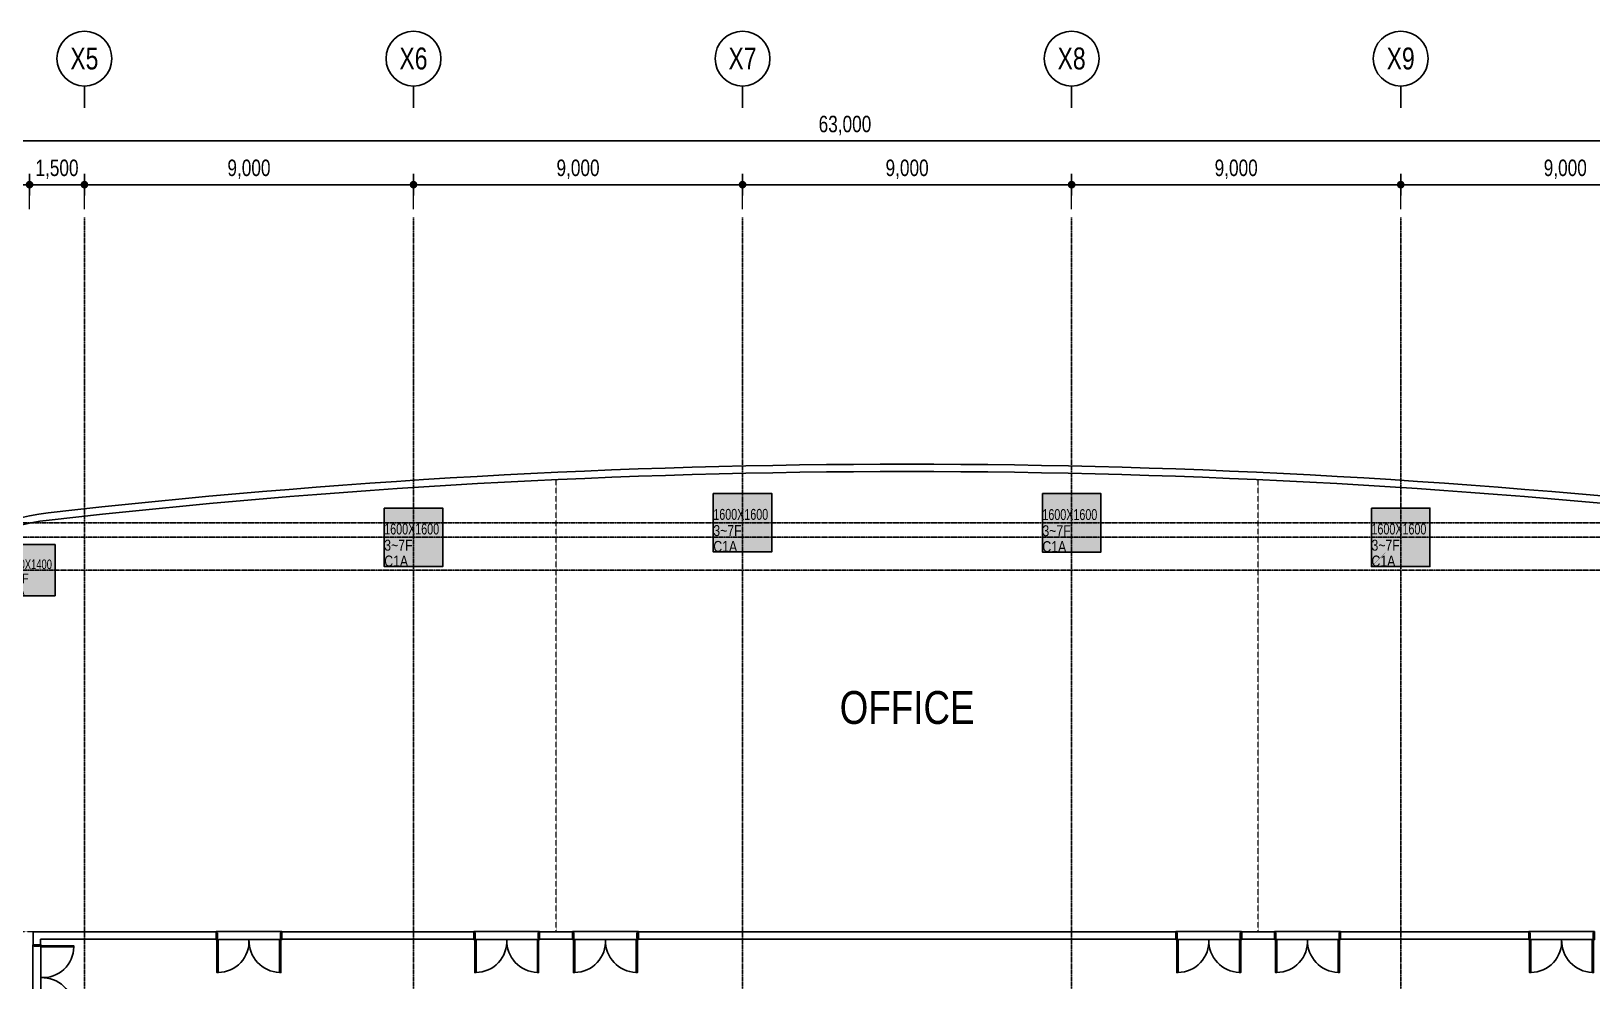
# Model space of a CAD drawing. Header units: millimetres. Extents: x -228566 to 117118, y -18667 to 244055.
# Drawn here: x -190521 to -147841, y 207494 to 233481 of the extents above; entities that cross this region are included whole.
import ezdxf
from ezdxf.enums import TextEntityAlignment as Align

# ---------------------------------------------------------------- set-up
doc = ezdxf.new("R2010")
doc.units = ezdxf.units.MM
doc.linetypes.add('X-GRID_5~ROOF$0$CENTER2', pattern=[1.125, 0.75, -0.125, 0.125, -0.125])
doc.linetypes.add('X-INT-OFFICE-5F$0$DASHED', pattern=[3, 2, -1])
doc.layers.get('0').update_dxf_attribs({"lineweight": 20})
doc.layers.get('Defpoints').update_dxf_attribs({"color": 151, "lineweight": 9})
for name, color, linetype in [('A-DIM1', 7, 'Continuous'), ('A-SYM', 7, 'Continuous'), ('X-COL-5F$0$A-254', 254, 'Continuous'), ('X-COL-5F$0$A-COL', 2, 'Continuous'), ('X-EXT_5F$0$A-WIN', 6, 'Continuous'), ('X-GRID_5~ROOF$0$A-CEN1', 1, 'X-GRID_5~ROOF$0$CENTER2'), ('X-INT-OFFICE-5F$0$A-DOOR', 4, 'Continuous'), ('X-INT-OFFICE-5F$0$A-DOORF', 9, 'Continuous'), ('X-INT-OFFICE-5F$0$A-ELE4', 8, 'Continuous'), ('X-INT-OFFICE-5F$0$A-WALD', 7, 'Continuous')]:
    doc.layers.add(name, color=color, linetype=linetype)
doc.styles.add('Heerim', font='', dxfattribs={"width": 0.8})
doc.styles.add('Hrtext', font='', dxfattribs={"width": 0.8})
doc.styles.add('X-COL-5F$0$Hrtext', font='arial.ttf', dxfattribs={"width": 0.8})
doc.styles.add('X-INT-OFFICE-5F$0$Hrtext', font='arial.ttf', dxfattribs={"width": 0.8})
doc.styles.get('Heerim').set_extended_font_data('Dotum')
doc.styles.get('Hrtext').set_extended_font_data('Dotum')
doc.dimstyles.new('HEERIM(Ext)', dxfattribs={"dimtxt": 3, "dimasz": 1, "dimexe": 2, "dimexo": 1.5, "dimgap": 1, "dimtad": 1, "dimdec": 0, "dimzin": 0, "dimdsep": 46, "dimlunit": 6, "dimtxsty": 'Hrtext', "dimblk": 'dotdim1', "dimcen": 1, "dimdle": 2, "dimclrd": 256, "dimclre": 256, "dimclrt": 3, "dimadec": 0, "dimazin": 0, "dimtfac": 1, "dimtdec": 0, "dimtix": 1, "dimtmove": 2, "dimatfit": 3, "dimldrblk": 'dotdim1', "dimfxl": 2, "dimtolj": 1, "dimtzin": 0, "dimlwd": -1, "dimarcsym": 0})

# ---------------------------------------------------------------- blocks, each defined once
blk = doc.blocks.new('X-INT-OFFICE-5F$0$DOOR_2400')
at = {"layer": 'X-INT-OFFICE-5F$0$A-DOOR'}
for points in [[(41794, 101558), (41794, 101523), (41844, 101523), (41844, 101508), (42038, 101508), (42038, 101523), (42088, 101523), (42088, 101558)], [(42088, 101523), (42088, 101478), (43288, 101478), (43288, 101523)], [(41794, 99158), (41794, 99193), (41844, 99193), (41844, 99208), (42038, 99208), (42038, 99193), (42088, 99193), (42088, 99158)], [(42088, 99193), (42088, 99238), (43288, 99238), (43288, 99193)]]:
    blk.add_lwpolyline(points, close=True, dxfattribs=at)
at = {"layer": 'X-INT-OFFICE-5F$0$A-DOORF'}
for centre, radius, start, end in [((42121, 101526), 1168, 268.3863, 357.6653), ((42157, 99230), 1131, 0.4286, 93.5198)]:
    blk.add_arc(centre, radius, start, end, dxfattribs=at)
at = {"layer": 'X-INT-OFFICE-5F$0$A-ELE4'}
for p, q in [((41794, 99193), (41794, 101523)), ((42088, 99193), (42088, 101523))]:
    blk.add_line(p, q, dxfattribs=at)
blk = doc.blocks.new('X-INT-OFFICE-5F')
at = {"layer": 'Defpoints', "linetype": 'X-INT-OFFICE-5F$0$DASHED'}
for p, q in [((93449, 95071), (93449, 107449)), ((112649, 95071), (112649, 107449)), ((79149, 95071), (73859, 95071))]:
    blk.add_line(p, q, dxfattribs=at)
at = {"layer": 'X-INT-OFFICE-5F$0$A-WALD'}
for p, q in [((79149, 95071), (84149, 95071)), ((79149, 95071), (79149, 94721)), ((84149, 94871), (79349, 94871)), ((79349, 94871), (79349, 94721)), ((84149, 95071), (84149, 94871)), ((85949, 95071), (91199, 95071)), ((85949, 95071), (85949, 94871)), ((91199, 94871), (85949, 94871)), ((91199, 95081), (91199, 94881)), ((92999, 95071), (93899, 95071)), ((92999, 95071), (92999, 94871)), ((93899, 94871), (92999, 94871)), ((93899, 95081), (93899, 94881)), ((95699, 95071), (110399, 95071)), ((95699, 95071), (95699, 94871)), ((110399, 94871), (95699, 94871)), ((110399, 95081), (110399, 94881)), ((112199, 95071), (113099, 95071)), ((112199, 95071), (112199, 94871)), ((113099, 94871), (112199, 94871)), ((113099, 95081), (113099, 94881)), ((114899, 95071), (120049, 95071)), ((114899, 95071), (114899, 94871)), ((120049, 94871), (114899, 94871)), ((120049, 95071), (120049, 94871)), ((79149, 94721), (79349, 94721))]:
    blk.add_line(p, q, dxfattribs=at)
at = {"yscale": 0.7499999999999954, "zscale": 0.7499999999999954}
for p, xscale, rotation in [((9780, 126427), 0.7499999999999954, 270), ((16830, 126427), 0.7499999999999954, 270), ((19530, 126427), 0.7499999999999954, 270), ((36030, 126427), 0.7499999999999954, 270), ((38730, 126427), 0.7499999999999954, 270), ((45680, 126427), 0.7499999999999954, 270), ((47793, 169090), -0.7499999999999954, 180)]:
    blk.add_blockref('X-INT-OFFICE-5F$0$DOOR_2400', p, dxfattribs=dict(at, xscale=xscale, rotation=rotation))
at = {"layer": 'Defpoints', "style": 'X-INT-OFFICE-5F$0$Hrtext', "width": 0.8}
blk.add_text('OFFICE', height=900, dxfattribs=at).set_placement((103049, 101213), align=Align.MIDDLE_CENTER)
blk = doc.blocks.new('*U359')
for q in [(0, 0), (0, 2)]:
    blk.add_line((0, 4), q)
blk.add_circle((0, 9), 5)
at = {"style": 'Heerim', "width": 0.8}
blk.add_attdef('NO', text='', height=4, dxfattribs=at).set_placement((-0.01, 9.02), align=Align.MIDDLE_CENTER)
blk = doc.blocks.new('dotdim1')
at = {"layer": 'A-DIM1'}
for p, q in [((-2, 0), (2, 0)), ((0, 2), (0, -2))]:
    blk.add_line(p, q, dxfattribs=at)
at = {"layer": 'A-DIM1', "const_width": 0.7}
blk.add_lwpolyline([(0.35, 0, 1), (-0.35, 0, 1)], format="xyb", close=True, dxfattribs=at)
blk = doc.blocks.new('*D296')
at = {"layer": 'A-DIM1', "lineweight": -2, "transparency": 16777216}
for p, q in [((-9000, 8875), (-9000, 11050)), ((54000, 8875), (54000, 11050))]:
    blk.add_line(p, q, dxfattribs=at)
at = {"layer": 'A-DIM1', "transparency": 16777216}
blk.add_line((-8850, 10750), (53850, 10750), dxfattribs=at)
at = {"layer": 'Defpoints', "color": 0, "transparency": 16777216}
for p in [(54000, 10750), (-9000, 8650), (54000, 8650)]:
    blk.add_point(p, dxfattribs=at)
at = {"layer": 'A-DIM1', "transparency": 16777216, "xscale": 150, "yscale": 150, "zscale": 150, "rotation": 180}
blk.add_blockref('dotdim1', (-9000, 10750), dxfattribs=at)
at = {"layer": 'A-DIM1', "transparency": 16777216, "xscale": 150, "yscale": 150, "zscale": 150}
blk.add_blockref('dotdim1', (54000, 10750), dxfattribs=at)
at = {"layer": 'A-DIM1', "color": 3, "transparency": 16777216, "insert": (22500, 11169), "char_height": 450, "attachment_point": 5, "style": 'Hrtext'}
blk.add_mtext('\\A1;63,000', dxfattribs=at)
blk = doc.blocks.new('*D301')
at = {"layer": 'A-DIM1', "lineweight": -2, "transparency": 16777216}
for p, q in [((10700, 8875), (10700, 9850)), ((19700, 8875), (19700, 9850))]:
    blk.add_line(p, q, dxfattribs=at)
at = {"layer": 'A-DIM1', "transparency": 16777216}
blk.add_line((10850, 9550), (19550, 9550), dxfattribs=at)
at = {"layer": 'Defpoints', "color": 0, "transparency": 16777216}
for p in [(19700, 9550), (10700, 8650), (19700, 8650)]:
    blk.add_point(p, dxfattribs=at)
at = {"layer": 'A-DIM1', "transparency": 16777216, "xscale": 150, "yscale": 150, "zscale": 150, "rotation": 180}
blk.add_blockref('dotdim1', (10700, 9550), dxfattribs=at)
at = {"layer": 'A-DIM1', "transparency": 16777216, "xscale": 150, "yscale": 150, "zscale": 150}
blk.add_blockref('dotdim1', (19700, 9550), dxfattribs=at)
at = {"layer": 'A-DIM1', "color": 3, "transparency": 16777216, "insert": (15200, 9969), "char_height": 450, "attachment_point": 5, "style": 'Hrtext'}
blk.add_mtext('\\A1;9,000', dxfattribs=at)
blk = doc.blocks.new('*D302')
at = {"layer": 'A-DIM1', "lineweight": -2, "transparency": 16777216}
for p, q in [((19700, 8875), (19700, 9850)), ((28700, 8875), (28700, 9850))]:
    blk.add_line(p, q, dxfattribs=at)
at = {"layer": 'A-DIM1', "transparency": 16777216}
blk.add_line((19850, 9550), (28550, 9550), dxfattribs=at)
at = {"layer": 'Defpoints', "color": 0, "transparency": 16777216}
for p in [(28700, 9550), (19700, 8650), (28700, 8650)]:
    blk.add_point(p, dxfattribs=at)
at = {"layer": 'A-DIM1', "transparency": 16777216, "xscale": 150, "yscale": 150, "zscale": 150, "rotation": 180}
blk.add_blockref('dotdim1', (19700, 9550), dxfattribs=at)
at = {"layer": 'A-DIM1', "transparency": 16777216, "xscale": 150, "yscale": 150, "zscale": 150}
blk.add_blockref('dotdim1', (28700, 9550), dxfattribs=at)
at = {"layer": 'A-DIM1', "color": 3, "transparency": 16777216, "insert": (24200, 9969), "char_height": 450, "attachment_point": 5, "style": 'Hrtext'}
blk.add_mtext('\\A1;9,000', dxfattribs=at)
blk = doc.blocks.new('*D303')
at = {"layer": 'A-DIM1', "lineweight": -2, "transparency": 16777216}
for p, q in [((-3600, 8875), (-3600, 9850)), ((200, 8875), (200, 9850))]:
    blk.add_line(p, q, dxfattribs=at)
at = {"layer": 'A-DIM1', "transparency": 16777216}
blk.add_line((-3450, 9550), (50, 9550), dxfattribs=at)
at = {"layer": 'Defpoints', "color": 0, "transparency": 16777216}
for p in [(200, 9550), (-3600, 8650), (200, 8650)]:
    blk.add_point(p, dxfattribs=at)
at = {"layer": 'A-DIM1', "transparency": 16777216, "xscale": 150, "yscale": 150, "zscale": 150, "rotation": 180}
blk.add_blockref('dotdim1', (-3600, 9550), dxfattribs=at)
at = {"layer": 'A-DIM1', "transparency": 16777216, "xscale": 150, "yscale": 150, "zscale": 150}
blk.add_blockref('dotdim1', (200, 9550), dxfattribs=at)
at = {"layer": 'A-DIM1', "color": 3, "transparency": 16777216, "insert": (-1700, 9969), "char_height": 450, "attachment_point": 5, "style": 'Hrtext'}
blk.add_mtext('\\A1;3,800', dxfattribs=at)
blk = doc.blocks.new('*D304')
at = {"layer": 'A-DIM1', "lineweight": -2, "transparency": 16777216}
for p, q in [((200, 8875), (200, 9850)), ((1700, 8875), (1700, 9850))]:
    blk.add_line(p, q, dxfattribs=at)
at = {"layer": 'A-DIM1', "transparency": 16777216}
for p, q in [((50, 9550), (-100, 9550)), ((200, 9550), (1700, 9550)), ((1850, 9550), (2000, 9550))]:
    blk.add_line(p, q, dxfattribs=at)
at = {"layer": 'Defpoints', "color": 0, "transparency": 16777216}
for p in [(1700, 9550), (200, 8650), (1700, 8650)]:
    blk.add_point(p, dxfattribs=at)
at = {"layer": 'A-DIM1', "transparency": 16777216, "xscale": 150, "yscale": 150, "zscale": 150}
blk.add_blockref('dotdim1', (200, 9550), dxfattribs=at)
at = {"layer": 'A-DIM1', "transparency": 16777216, "xscale": 150, "yscale": 150, "zscale": 150, "rotation": 180}
blk.add_blockref('dotdim1', (1700, 9550), dxfattribs=at)
at = {"layer": 'A-DIM1', "color": 3, "transparency": 16777216, "insert": (950, 9969), "char_height": 450, "attachment_point": 5, "style": 'Hrtext'}
blk.add_mtext('\\A1;1,500', dxfattribs=at)
blk = doc.blocks.new('*D305')
at = {"layer": 'A-DIM1', "lineweight": -2, "transparency": 16777216}
for p, q in [((1700, 8875), (1700, 9850)), ((10700, 8875), (10700, 9850))]:
    blk.add_line(p, q, dxfattribs=at)
at = {"layer": 'A-DIM1', "transparency": 16777216}
blk.add_line((1850, 9550), (10550, 9550), dxfattribs=at)
at = {"layer": 'Defpoints', "color": 0, "transparency": 16777216}
for p in [(10700, 9550), (1700, 8650), (10700, 8650)]:
    blk.add_point(p, dxfattribs=at)
at = {"layer": 'A-DIM1', "transparency": 16777216, "xscale": 150, "yscale": 150, "zscale": 150, "rotation": 180}
blk.add_blockref('dotdim1', (1700, 9550), dxfattribs=at)
at = {"layer": 'A-DIM1', "transparency": 16777216, "xscale": 150, "yscale": 150, "zscale": 150}
blk.add_blockref('dotdim1', (10700, 9550), dxfattribs=at)
at = {"layer": 'A-DIM1', "color": 3, "transparency": 16777216, "insert": (6200, 9969), "char_height": 450, "attachment_point": 5, "style": 'Hrtext'}
blk.add_mtext('\\A1;9,000', dxfattribs=at)
blk = doc.blocks.new('*D306')
at = {"layer": 'A-DIM1', "lineweight": -2, "transparency": 16777216}
for p, q in [((28700, 8875), (28700, 9850)), ((37700, 8875), (37700, 9850))]:
    blk.add_line(p, q, dxfattribs=at)
at = {"layer": 'A-DIM1', "transparency": 16777216}
blk.add_line((28850, 9550), (37550, 9550), dxfattribs=at)
at = {"layer": 'Defpoints', "color": 0, "transparency": 16777216}
for p in [(37700, 9550), (28700, 8650), (37700, 8650)]:
    blk.add_point(p, dxfattribs=at)
at = {"layer": 'A-DIM1', "transparency": 16777216, "xscale": 150, "yscale": 150, "zscale": 150, "rotation": 180}
blk.add_blockref('dotdim1', (28700, 9550), dxfattribs=at)
at = {"layer": 'A-DIM1', "transparency": 16777216, "xscale": 150, "yscale": 150, "zscale": 150}
blk.add_blockref('dotdim1', (37700, 9550), dxfattribs=at)
at = {"layer": 'A-DIM1', "color": 3, "transparency": 16777216, "insert": (33200, 9969), "char_height": 450, "attachment_point": 5, "style": 'Hrtext'}
blk.add_mtext('\\A1;9,000', dxfattribs=at)
blk = doc.blocks.new('*D307')
at = {"layer": 'A-DIM1', "lineweight": -2, "transparency": 16777216}
for p, q in [((37700, 8875), (37700, 9850)), ((46700, 8875), (46700, 9850))]:
    blk.add_line(p, q, dxfattribs=at)
at = {"layer": 'A-DIM1', "transparency": 16777216}
blk.add_line((37850, 9550), (46550, 9550), dxfattribs=at)
at = {"layer": 'Defpoints', "color": 0, "transparency": 16777216}
for p in [(46700, 9550), (37700, 8650), (46700, 8650)]:
    blk.add_point(p, dxfattribs=at)
at = {"layer": 'A-DIM1', "transparency": 16777216, "xscale": 150, "yscale": 150, "zscale": 150, "rotation": 180}
blk.add_blockref('dotdim1', (37700, 9550), dxfattribs=at)
at = {"layer": 'A-DIM1', "transparency": 16777216, "xscale": 150, "yscale": 150, "zscale": 150}
blk.add_blockref('dotdim1', (46700, 9550), dxfattribs=at)
at = {"layer": 'A-DIM1', "color": 3, "transparency": 16777216, "insert": (42200, 9969), "char_height": 450, "attachment_point": 5, "style": 'Hrtext'}
blk.add_mtext('\\A1;9,000', dxfattribs=at)
blk = doc.blocks.new('X-COL-5F$0$1600X1600_3~7F_C1A')
at = {"layer": 'X-COL-5F$0$A-254'}
h = blk.add_hatch(color=256, dxfattribs=at)
h.dxf.hatch_style = 1
h.paths.add_polyline_path([(-800, 800), (800, 800), (800, -800), (-800, -800)])
at = {"layer": 'Defpoints', "const_width": 0.747}
blk.add_lwpolyline([(800, 800), (-800, -800)], dxfattribs=at)
at = {"layer": 'X-COL-5F$0$A-COL'}
blk.add_lwpolyline([(-800, 800), (800, 800), (800, -800), (-800, -800), (-800, 800)], dxfattribs=at)
at = {"layer": 'Defpoints', "style": 'X-COL-5F$0$Hrtext'}
for s, width, p in [('1600X1600', 0.7, (-800, 77)), ('3~7F', 0.8, (-800, -366))]:
    blk.add_text(s, height=300, dxfattribs=dict(at, width=width)).set_placement(p)
at = {"layer": 'Defpoints', "color": 6, "style": 'X-COL-5F$0$Hrtext', "width": 0.8}
blk.add_text('C1A', height=300, dxfattribs=at).set_placement((-800, -800))
blk = doc.blocks.new('X-COL-5F$0$1400X1400_4~7F_C2A')
at = {"layer": 'X-COL-5F$0$A-254'}
h = blk.add_hatch(color=256, dxfattribs=at)
h.dxf.hatch_style = 1
h.paths.add_polyline_path([(-701, 700), (699, 700), (699, -700), (-701, -700)])
at = {"layer": 'Defpoints', "const_width": 0.653}
blk.add_lwpolyline([(699, 700), (-701, -700)], dxfattribs=at)
at = {"layer": 'X-COL-5F$0$A-COL'}
blk.add_lwpolyline([(-701, 700), (699, 700), (699, -700), (-701, -700), (-701, 700)], dxfattribs=at)
at = {"layer": 'Defpoints', "style": 'X-COL-5F$0$Hrtext'}
for s, width, p in [('1400X1400', 0.7, (-701, 30)), ('4~7F', 0.8, (-701, -358))]:
    blk.add_text(s, height=262.5, dxfattribs=dict(at, width=width)).set_placement(p)
at = {"layer": 'Defpoints', "color": 6, "style": 'X-COL-5F$0$Hrtext', "width": 0.8}
blk.add_text('C2A', height=262.5, dxfattribs=at).set_placement((-701, -708))
blk = doc.blocks.new('Grid_Office')
at = {"layer": 'A-SYM', "xscale": 150, "yscale": 150, "zscale": 150}
for p, values in [((1700, 11650), {'NO': 'X5'}), ((10700, 11650), {'NO': 'X6'}), ((19700, 11650), {'NO': 'X7'}), ((28700, 11650), {'NO': 'X8'}), ((37700, 11650), {'NO': 'X9'})]:
    blk.add_blockref('*U359', p, dxfattribs=at).add_auto_attribs(values)
at = {"layer": 'A-DIM1'}
for base, p1, p2, picture, middle in [((54000, 10750), (-9000, 8650), (54000, 8650), '*D296', (22500, 11168.7)), ((200, 9550), (-3600, 8650), (200, 8650), '*D303', (-1700, 9968.7)), ((1700, 9550), (200, 8650), (1700, 8650), '*D304', (950, 9968.7)), ((10700, 9550), (1700, 8650), (10700, 8650), '*D305', (6200, 9968.7)), ((19700, 9550), (10700, 8650), (19700, 8650), '*D301', (15200, 9968.7)), ((28700, 9550), (19700, 8650), (28700, 8650), '*D302', (24200, 9968.7)), ((37700, 9550), (28700, 8650), (37700, 8650), '*D306', (33200, 9968.7)), ((46700, 9550), (37700, 8650), (46700, 8650), '*D307', (42200, 9968.7))]:
    dim = blk.add_linear_dim(base=base, p1=p1, p2=p2, dimstyle='HEERIM(Ext)', override={"dimscale": 150}, dxfattribs=at)
    dim.commit()
    dim.dimension.update_dxf_attribs({"geometry": picture, "text_midpoint": middle})
blk = doc.blocks.new('A$Cc43ae5d8')
at = {"layer": 'X-EXT_5F$0$A-WIN'}
for points in [[(62900, -19300, 0.031644), (61965, -4535, 0.345625), (56690, 669, 0.056648), (9710, 669, 0.345625), (4435, -4535, 0.031644), (3500, -19300, 0.031644), (4435, -34065, 0.345625), (9710, -39269, 0.056648), (56690, -39269, 0.345625), (61965, -34065, 0.031644)], [(62700, -19300, 0.031644), (61766, -4560, 0.345625), (56668, 471, 0.056648), (9732, 471, 0.345625), (4634, -4560, 0.031644), (3700, -19300, 0.031644), (4634, -34040, 0.345625), (9732, -39071, 0.056648), (56668, -39071, 0.345625), (61766, -34040, 0.031644)]]:
    blk.add_lwpolyline(points, format="xyb", close=True, dxfattribs=at)
at = {"layer": 'X-GRID_5~ROOF$0$A-CEN1', "ltscale": 10}
for p, q in [((10700, 8750), (10700, -47250)), ((19700, 8750), (19700, -47250)), ((28700, 8750), (28700, -47250)), ((37700, 8750), (37700, -47250)), ((46700, 8750), (46700, -47250))]:
    blk.add_line(p, q, dxfattribs=at)
for points in [[(66500, 400), (-3500, 400)], [(66500, 0), (-3500, 0)], [(66500, -900), (-3500, -900)]]:
    blk.add_lwpolyline(points, dxfattribs=at)
at = {"layer": 'X-COL-5F$0$A-COL'}
for name, p in [('X-COL-5F$0$1600X1600_3~7F_C1A', (28700, 400)), ('X-COL-5F$0$1600X1600_3~7F_C1A', (37700, 395)), ('X-COL-5F$0$1600X1600_3~7F_C1A', (19700, 0)), ('X-COL-5F$0$1600X1600_3~7F_C1A', (46700, 0)), ('X-COL-5F$0$1400X1400_4~7F_C2A', (9200, -900))]:
    blk.add_blockref(name, p, dxfattribs=at)
blk.add_blockref('X-INT-OFFICE-5F', (-69849, -105871))
blk.add_blockref('Grid_Office', (9000, 100))
blk.add_blockref('X-INT-OFFICE-5F', (-69849, -105871))

msp = doc.modelspace()

# ---------------------------------------------------------------- block references
at = {"layer": 'Defpoints'}
msp.add_blockref('A$Cc43ae5d8', (-199765.7, 219631.3), dxfattribs=at)

doc.saveas('drawing.dxf')
